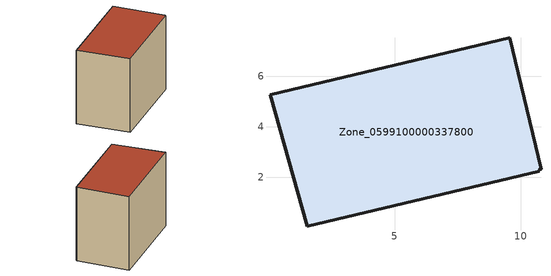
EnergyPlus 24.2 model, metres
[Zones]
Zone_0599100000337800
 floor ground (C_G): 9.56,7.53 10.8,2.33 10.71,2.31 10.73,2.25 1.53,0.07 0.06,5.28 z0
 wall outside (C_F): 10.8,2.33 9.56,7.53 0.06,5.28 1.53,0.07 10.73,2.25 10.71,2.31 10.8,2.33 z0:7.88
 roof outside (C_R): 1.53,0.07 10.73,2.25 10.71,2.31 10.8,2.33 9.56,7.53 0.06,5.28 z7.88
[BUILDING]
Pand.0599100000337800: North Axis=0; Terrain=City; Loads Convergence Tolerance Value=0.04; Temperature Convergence Tolerance Value=0.4; Solar Distribution=FullExterior; Maximum Number of Warmup Days=25; Minimum Number of Warmup Days=1
[Site:Location]
Rotterdam.The.Hague.AP_ZH_NLD Design_Conditions: Latitude=51.96; Longitude=4.45; Time Zone=1; Elevation=-4.5
[SITE:GROUNDTEMPERATURE:BUILDINGSURFACE]
18, 18, 18, 18, 18, 18, 18, 18, 18, 18, 18, 18
[MATERIAL] Thermal Absorptance=0.9; Solar Absorptance=0.7; Visible Absorptance=0.7
Name | Roughness | Thickness | Conductivity | Density | Specific Heat
G.TI.1975-1991 | MediumSmooth | 0.15 | 0.288461 | 540 | 1210
F.TI.1975-1991 | Rough | 0.3 | 0.230769 | 1920 | 840
R.TI.1975-1991 | MediumRough | 0.2 | 0.153846 | 1500 | 1000
[CONSTRUCTION]
C_G: G.TI.1975-1991
C_F: F.TI.1975-1991
C_R: R.TI.1975-1991
[ZONE]
Zone_0599100000337800: Type=1; Multiplier=1; Ceiling Height=Autocalculate; Volume=Autocalculate; Floor Area=autocalculate; Part of Total Floor Area=Yes
[ZONEINFILTRATION:DESIGNFLOWRATE]
Infil_Zone_0599100000337800: Zone or ZoneList or Space or SpaceList=Zone_0599100000337800; Schedule=AlwaysOn; Design Flow Rate Calculation Method=Flow/Area; Flow Rate per Floor Area=0.003; Constant Term Coefficient=1; Temperature Term Coefficient=0; Velocity Term Coefficient=0; Velocity Squared Term Coefficient=0
[HVACTEMPLATE:ZONE:IDEALLOADSAIRSYSTEM]
Zone_0599100000337800: Maximum Heating Supply Air Temperature=50; Minimum Cooling Supply Air Temperature=13; Maximum Heating Supply Air Humidity Ratio=0.0156; Minimum Cooling Supply Air Humidity Ratio=0.0077; Heating Limit=NoLimit; Cooling Limit=NoLimit; Dehumidification Control Type=ConstantSensibleHeatRatio; Cooling Sensible Heat Ratio=0.7; Dehumidification Setpoint=60; Humidification Control Type=None; Humidification Setpoint=30; Outdoor Air Method=None; Outdoor Air Flow Rate per Person=0.00944; Outdoor Air Flow Rate per Zone Floor Area=0; Outdoor Air Flow Rate per Zone=0; Demand Controlled Ventilation Type=None; Outdoor Air Economizer Type=NoEconomizer; Heat Recovery Type=None; Sensible Heat Recovery Effectiveness=0.7; Latent Heat Recovery Effectiveness=0.65
[ZONECONTROL:THERMOSTAT]
ThermostatControl_Zone_0599100000337800: Zone or ZoneList=Zone_0599100000337800; Control Type Schedule=DualSetpointControlType; Control 1=Thermostat_Zone_0599100000337800; Temperature Difference Between Cutout And Setpoint=0
[THERMOSTATSETPOINT:DUALSETPOINT]
Thermostat_Zone_0599100000337800: Heating Setpoint Temperature Schedule=HeatingSetpoint_Zone_0599100000337800; Cooling Setpoint Temperature Schedule=CoolingSetpoint_Zone_0599100000337800
[SCHEDULE:COMPACT]
HeatingSetpoint_Zone_0599100000337800: Through: 12/31, For: AllDays, Until: 24:00, 21
CoolingSetpoint_Zone_0599100000337800: Through: 12/31, For: AllDays, Until: 24:00, 24
DualSetpointControlType: Through: 12/31, For: AllDays, Until: 24:00, 4
AlwaysOn: Through: 12/31, For: AllDays, Until: 24:00, 1
